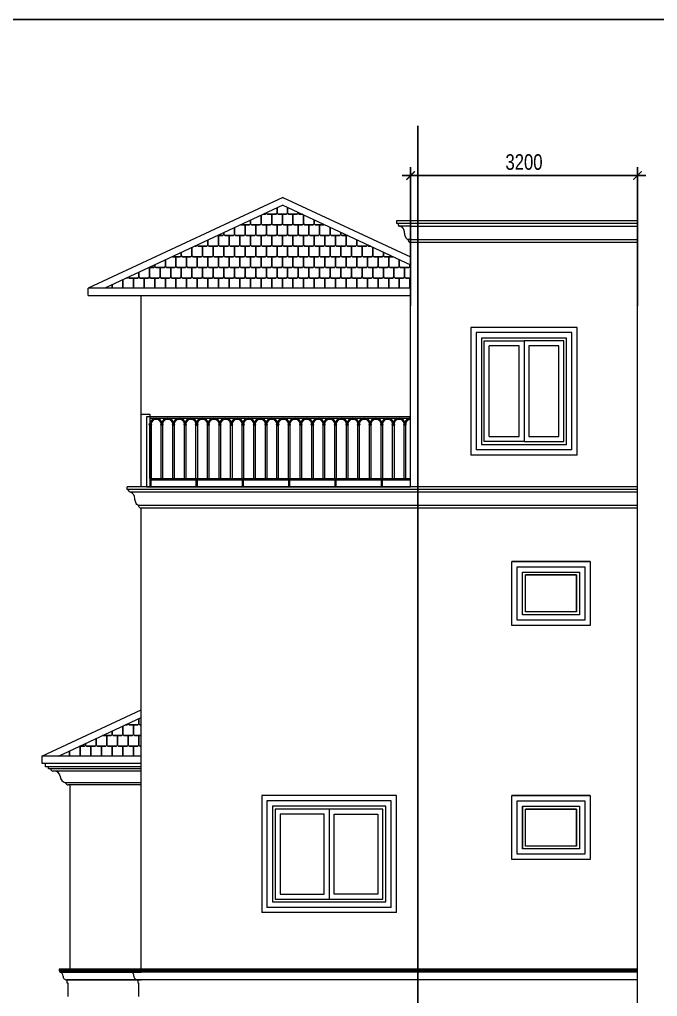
# Model space of a CAD drawing. Header units: millimetres. Extents: x -127141 to 682685, y -1234500 to 49778.
# Drawn here: x 450975 to 459974, y -276271 to -262500 of the extents above; entities that cross this region are included whole.
import ezdxf
from ezdxf.xclip import XClip

# ---------------------------------------------------------------- set-up
doc = ezdxf.new("R2010")
doc.units = ezdxf.units.MM
doc.header["$MEASUREMENT"] = 0
doc.linetypes.add('HIDDEN', pattern=[0.75, 0.5, -0.25])
for name, color, linetype, lineweight in [('-DOOR', 137, 'Continuous', 9), ('-HATCH', 8, 'Continuous', 5), ('-LINE1', 7, 'Continuous', 18)]:
    doc.layers.add(name, color=color, linetype=linetype, lineweight=lineweight)
doc.layers.add('1-NETMANH', color=8, linetype='Continuous')
doc.layers.add('13. NET HATCH', color=251, linetype='Continuous')
doc.layers.add('duong dong', color=6, linetype='HIDDEN', plot=False)
doc.layers.add('LUOI GIONG', color=160, linetype='Continuous', plot=False)
doc.styles.add('AVANH', font='', dxfattribs={"width": 0.8})
doc.styles.get('AVANH').set_extended_font_data('.VnAvantH')
doc.dimstyles.new('C_100A3', dxfattribs={"dimscale": 100, "dimtxt": 2.2, "dimasz": 1.2, "dimexe": 1.2, "dimexo": 0, "dimgap": 0.75, "dimtad": 1, "dimdec": 0, "dimzin": 0, "dimdsep": 46, "dimtxsty": 'AVANH', "dimblk": 'ARCHTICK', "dimcen": 0, "dimdle": 1.2, "dimclrd": 256, "dimclre": 256, "dimclrt": 7, "dimadec": 0, "dimazin": 0, "dimtfac": 0.0001, "dimtdec": 0, "dimtix": 1, "dimtmove": 2, "dimatfit": 3, "dimfxl": 1.8, "dimtolj": 1, "dimtzin": 0, "dimarcsym": 0})
pattern_1 = [(0, (154922.15, 22455.53), (75, 150), [120, -30, 120, -30]), (90, (154907.15, 22470.53), (-75, 150), [135, -165]), (45, (154892.147, 22455.534), (75, 150), [21.213203, -403.050865]), (135, (154922.147, 22455.534), (-75, 150), [21.213203, -403.050865])]

# ---------------------------------------------------------------- blocks, each defined once
blk = doc.blocks.new('lancan')
for p, q in [((-1, 989), (6547, 989)), ((-1, 969), (6547, 969)), ((-2, 889), (-10, 884)), ((-10, 884), (-10, 882)), ((0, 884), (-10, 884)), ((-10, 882), (-2, 877)), ((0, 882), (-10, 882)), ((-4, 893), (-4, 891)), ((-4, 893), (0, 893)), ((-4, 891), (-2, 891)), ((-4, 875), (-4, 873)), ((-4, 875), (-2, 875)), ((-4, 873), (0, 873)), ((-2, 891), (-2, 889)), ((-2, 891), (0, 891)), ((-2, 889), (21, 889)), ((-2, 877), (-2, 875)), ((-2, 877), (21, 877)), ((-2, 875), (0, 875)), ((0, 893), (19, 893)), ((19, 891), (0, 891)), ((0, 882), (0, 884)), ((0, 884), (19, 884)), ((0, 882), (19, 882)), ((19, 875), (0, 875)), ((0, 120), (0, 873)), ((0, 873), (19, 873)), ((19, 893), (23, 893)), ((19, 891), (21, 891)), ((19, 884), (19, 882)), ((19, 884), (29, 884)), ((19, 882), (29, 882)), ((19, 875), (21, 875)), ((19, 873), (19, 120)), ((19, 873), (23, 873)), ((21, 889), (21, 891)), ((21, 891), (23, 891)), ((29, 884), (21, 889)), ((21, 877), (29, 882)), ((21, 875), (21, 877)), ((21, 875), (23, 875)), ((23, 891), (23, 893)), ((23, 873), (23, 875)), ((29, 882), (29, 884)), ((162, 889), (153, 884)), ((153, 884), (153, 882)), ((163, 884), (153, 884)), ((153, 882), (162, 877)), ((163, 882), (153, 882)), ((159, 893), (159, 891)), ((159, 893), (163, 893)), ((159, 891), (162, 891)), ((159, 875), (159, 873)), ((159, 875), (162, 875)), ((159, 873), (163, 873)), ((162, 891), (162, 889)), ((162, 891), (163, 891)), ((162, 889), (184, 889)), ((162, 877), (162, 875)), ((162, 877), (184, 877)), ((162, 875), (163, 875)), ((163, 893), (182, 893)), ((182, 891), (163, 891)), ((163, 882), (163, 884)), ((163, 884), (182, 884)), ((163, 882), (182, 882)), ((182, 875), (163, 875)), ((163, 120), (163, 873)), ((163, 873), (182, 873)), ((182, 893), (186, 893)), ((182, 891), (184, 891)), ((182, 884), (182, 882)), ((182, 884), (192, 884)), ((182, 882), (192, 882)), ((182, 875), (184, 875)), ((182, 873), (182, 120)), ((182, 873), (186, 873)), ((184, 889), (184, 891)), ((184, 891), (186, 891)), ((192, 884), (184, 889)), ((184, 877), (192, 882)), ((184, 875), (184, 877)), ((184, 875), (186, 875)), ((186, 891), (186, 893)), ((186, 873), (186, 875)), ((192, 882), (192, 884)), ((325, 889), (317, 884)), ((317, 884), (317, 882)), ((326, 884), (317, 884)), ((317, 882), (325, 877)), ((326, 882), (317, 882)), ((322, 893), (322, 891)), ((322, 893), (326, 893)), ((322, 891), (325, 891)), ((322, 875), (322, 873)), ((322, 875), (325, 875)), ((322, 873), (326, 873)), ((325, 891), (325, 889)), ((325, 891), (326, 891)), ((325, 889), (347, 889)), ((325, 877), (325, 875)), ((325, 877), (347, 877)), ((325, 875), (326, 875)), ((326, 893), (346, 893)), ((346, 891), (326, 891)), ((326, 882), (326, 884)), ((326, 884), (346, 884)), ((326, 882), (346, 882)), ((346, 875), (326, 875)), ((326, 120), (326, 873)), ((326, 873), (346, 873)), ((346, 893), (350, 893)), ((346, 891), (347, 891)), ((346, 884), (346, 882)), ((346, 884), (355, 884)), ((346, 882), (355, 882)), ((346, 875), (347, 875)), ((346, 873), (346, 120)), ((346, 873), (350, 873)), ((347, 889), (347, 891)), ((347, 891), (350, 891)), ((355, 884), (347, 889)), ((347, 877), (355, 882)), ((347, 875), (347, 877)), ((347, 875), (350, 875)), ((350, 891), (350, 893)), ((350, 873), (350, 875)), ((355, 882), (355, 884)), ((488, 889), (480, 884)), ((480, 884), (480, 882)), ((490, 884), (480, 884)), ((480, 882), (488, 877)), ((490, 882), (480, 882)), ((486, 893), (486, 891)), ((486, 893), (490, 893)), ((486, 891), (488, 891)), ((486, 875), (486, 873)), ((486, 875), (488, 875)), ((486, 873), (490, 873)), ((488, 891), (488, 889)), ((488, 891), (490, 891)), ((488, 889), (510, 889)), ((488, 877), (488, 875)), ((488, 877), (510, 877)), ((488, 875), (490, 875)), ((490, 893), (509, 893)), ((509, 891), (490, 891)), ((490, 882), (490, 884)), ((490, 884), (509, 884)), ((490, 882), (509, 882)), ((509, 875), (490, 875)), ((490, 120), (490, 873)), ((490, 873), (509, 873)), ((509, 893), (513, 893)), ((509, 891), (510, 891)), ((509, 884), (509, 882)), ((509, 884), (519, 884)), ((509, 882), (519, 882)), ((509, 875), (510, 875)), ((509, 873), (509, 120)), ((509, 873), (513, 873)), ((510, 889), (510, 891)), ((510, 891), (513, 891)), ((519, 884), (510, 889)), ((510, 877), (519, 882)), ((510, 875), (510, 877)), ((510, 875), (513, 875)), ((513, 891), (513, 893)), ((513, 873), (513, 875)), ((519, 882), (519, 884)), ((651, 889), (643, 884)), ((643, 884), (643, 882)), ((653, 884), (643, 884)), ((643, 882), (651, 877)), ((653, 882), (643, 882)), ((649, 893), (649, 891)), ((649, 893), (653, 893)), ((649, 891), (651, 891)), ((649, 875), (649, 873)), ((649, 875), (651, 875)), ((649, 873), (653, 873)), ((651, 891), (651, 889)), ((651, 891), (653, 891)), ((651, 889), (674, 889)), ((651, 877), (651, 875)), ((651, 877), (674, 877)), ((651, 875), (653, 875)), ((653, 893), (672, 893)), ((672, 891), (653, 891)), ((653, 882), (653, 884)), ((653, 884), (672, 884)), ((653, 882), (672, 882)), ((672, 875), (653, 875)), ((653, 120), (653, 873)), ((653, 873), (672, 873)), ((672, 893), (676, 893)), ((672, 891), (674, 891)), ((672, 884), (672, 882)), ((672, 884), (682, 884)), ((672, 882), (682, 882)), ((672, 875), (674, 875)), ((672, 873), (672, 120)), ((672, 873), (676, 873)), ((674, 889), (674, 891)), ((674, 891), (676, 891)), ((682, 884), (674, 889)), ((674, 877), (682, 882)), ((674, 875), (674, 877)), ((674, 875), (676, 875)), ((676, 891), (676, 893)), ((676, 873), (676, 875)), ((682, 882), (682, 884)), ((814, 889), (806, 884)), ((806, 884), (806, 882)), ((816, 884), (806, 884)), ((806, 882), (814, 877)), ((816, 882), (806, 882)), ((812, 893), (812, 891)), ((812, 893), (816, 893)), ((812, 891), (814, 891)), ((812, 875), (812, 873)), ((812, 875), (814, 875)), ((812, 873), (816, 873)), ((814, 891), (814, 889)), ((814, 891), (816, 891)), ((814, 889), (837, 889)), ((814, 877), (814, 875)), ((814, 877), (837, 877)), ((814, 875), (816, 875)), ((816, 893), (835, 893)), ((835, 891), (816, 891)), ((816, 882), (816, 884)), ((816, 884), (835, 884)), ((816, 882), (835, 882)), ((835, 875), (816, 875)), ((816, 120), (816, 873)), ((816, 873), (835, 873)), ((835, 893), (839, 893)), ((835, 891), (837, 891)), ((835, 884), (835, 882)), ((835, 884), (845, 884)), ((835, 882), (845, 882)), ((835, 875), (837, 875)), ((835, 873), (835, 120)), ((835, 873), (839, 873)), ((837, 889), (837, 891)), ((837, 891), (839, 891)), ((845, 884), (837, 889)), ((837, 877), (845, 882)), ((837, 875), (837, 877)), ((837, 875), (839, 875)), ((839, 891), (839, 893)), ((839, 873), (839, 875)), ((845, 882), (845, 884)), ((978, 889), (969, 884)), ((969, 884), (969, 882)), ((979, 884), (969, 884)), ((969, 882), (978, 877)), ((979, 882), (969, 882)), ((975, 893), (975, 891)), ((975, 893), (979, 893)), ((975, 891), (978, 891)), ((975, 875), (975, 873)), ((975, 875), (978, 875)), ((975, 873), (979, 873)), ((978, 891), (978, 889)), ((978, 891), (979, 891)), ((978, 889), (1000, 889)), ((978, 877), (978, 875)), ((978, 877), (1000, 877)), ((978, 875), (979, 875)), ((979, 893), (998, 893)), ((998, 891), (979, 891)), ((979, 882), (979, 884)), ((979, 884), (998, 884)), ((979, 882), (998, 882)), ((998, 875), (979, 875)), ((979, 120), (979, 873)), ((979, 873), (998, 873)), ((998, 893), (1002, 893)), ((998, 891), (1000, 891)), ((998, 884), (998, 882)), ((998, 884), (1008, 884)), ((998, 882), (1008, 882)), ((998, 875), (1000, 875)), ((998, 873), (998, 120)), ((998, 873), (1002, 873)), ((1000, 889), (1000, 891)), ((1000, 891), (1002, 891)), ((1008, 884), (1000, 889)), ((1000, 877), (1008, 882)), ((1000, 875), (1000, 877)), ((1000, 875), (1002, 875)), ((1002, 891), (1002, 893)), ((1002, 873), (1002, 875)), ((1008, 882), (1008, 884)), ((1141, 889), (1133, 884)), ((1133, 884), (1133, 882)), ((1142, 884), (1133, 884)), ((1133, 882), (1141, 877)), ((1142, 882), (1133, 882)), ((1138, 893), (1138, 891)), ((1138, 893), (1142, 893)), ((1138, 891), (1141, 891)), ((1138, 875), (1138, 873)), ((1138, 875), (1141, 875)), ((1138, 873), (1142, 873)), ((1141, 891), (1141, 889)), ((1141, 891), (1142, 891)), ((1141, 889), (1163, 889)), ((1141, 877), (1141, 875)), ((1141, 877), (1163, 877)), ((1141, 875), (1142, 875)), ((1142, 893), (1162, 893)), ((1162, 891), (1142, 891)), ((1142, 882), (1142, 884)), ((1142, 884), (1162, 884)), ((1142, 882), (1162, 882)), ((1162, 875), (1142, 875)), ((1142, 120), (1142, 873)), ((1142, 873), (1162, 873)), ((1162, 893), (1166, 893)), ((1162, 891), (1163, 891)), ((1162, 884), (1162, 882)), ((1162, 884), (1171, 884)), ((1162, 882), (1171, 882)), ((1162, 875), (1163, 875)), ((1162, 873), (1162, 120)), ((1162, 873), (1166, 873)), ((1163, 889), (1163, 891)), ((1163, 891), (1166, 891)), ((1171, 884), (1163, 889)), ((1163, 877), (1171, 882)), ((1163, 875), (1163, 877)), ((1163, 875), (1166, 875)), ((1166, 891), (1166, 893)), ((1166, 873), (1166, 875)), ((1171, 882), (1171, 884)), ((1304, 889), (1296, 884)), ((1296, 884), (1296, 882)), ((1306, 884), (1296, 884)), ((1296, 882), (1304, 877)), ((1306, 882), (1296, 882)), ((1302, 893), (1302, 891)), ((1302, 893), (1306, 893)), ((1302, 891), (1304, 891)), ((1302, 875), (1302, 873)), ((1302, 875), (1304, 875)), ((1302, 873), (1306, 873)), ((1304, 891), (1304, 889)), ((1304, 891), (1306, 891)), ((1304, 889), (1326, 889)), ((1304, 877), (1304, 875)), ((1304, 877), (1326, 877)), ((1304, 875), (1306, 875)), ((1306, 893), (1325, 893)), ((1325, 891), (1306, 891)), ((1306, 882), (1306, 884)), ((1306, 884), (1325, 884)), ((1306, 882), (1325, 882)), ((1325, 875), (1306, 875)), ((1306, 120), (1306, 873)), ((1306, 873), (1325, 873)), ((1325, 893), (1329, 893)), ((1325, 891), (1326, 891)), ((1325, 884), (1325, 882)), ((1325, 884), (1335, 884)), ((1325, 882), (1335, 882)), ((1325, 875), (1326, 875)), ((1325, 873), (1325, 120)), ((1325, 873), (1329, 873)), ((1326, 889), (1326, 891)), ((1326, 891), (1329, 891)), ((1335, 884), (1326, 889)), ((1326, 877), (1335, 882)), ((1326, 875), (1326, 877)), ((1326, 875), (1329, 875)), ((1329, 891), (1329, 893)), ((1329, 873), (1329, 875)), ((1335, 882), (1335, 884)), ((1467, 889), (1459, 884)), ((1459, 884), (1459, 882)), ((1469, 884), (1459, 884)), ((1459, 882), (1467, 877)), ((1469, 882), (1459, 882)), ((1465, 893), (1465, 891)), ((1465, 893), (1469, 893)), ((1465, 891), (1467, 891)), ((1465, 875), (1465, 873)), ((1465, 875), (1467, 875)), ((1465, 873), (1469, 873)), ((1467, 891), (1467, 889)), ((1467, 891), (1469, 891)), ((1467, 889), (1490, 889)), ((1467, 877), (1467, 875)), ((1467, 877), (1490, 877)), ((1467, 875), (1469, 875)), ((1469, 893), (1488, 893)), ((1488, 891), (1469, 891)), ((1469, 882), (1469, 884)), ((1469, 884), (1488, 884)), ((1469, 882), (1488, 882)), ((1488, 875), (1469, 875)), ((1469, 120), (1469, 873)), ((1469, 873), (1488, 873)), ((1488, 893), (1492, 893)), ((1488, 891), (1490, 891)), ((1488, 884), (1488, 882)), ((1488, 884), (1498, 884)), ((1488, 882), (1498, 882)), ((1488, 875), (1490, 875)), ((1488, 873), (1488, 120)), ((1488, 873), (1492, 873)), ((1490, 889), (1490, 891)), ((1490, 891), (1492, 891)), ((1498, 884), (1490, 889)), ((1490, 877), (1498, 882)), ((1490, 875), (1490, 877)), ((1490, 875), (1492, 875)), ((1492, 891), (1492, 893)), ((1492, 873), (1492, 875)), ((1498, 882), (1498, 884)), ((1630, 889), (1622, 884)), ((1622, 884), (1622, 882)), ((1632, 884), (1622, 884)), ((1622, 882), (1630, 877)), ((1632, 882), (1622, 882)), ((1628, 893), (1628, 891)), ((1628, 893), (1632, 893)), ((1628, 891), (1630, 891)), ((1628, 875), (1628, 873)), ((1628, 875), (1630, 875)), ((1628, 873), (1632, 873)), ((1630, 891), (1630, 889)), ((1630, 891), (1632, 891)), ((1630, 889), (1653, 889)), ((1630, 877), (1630, 875)), ((1630, 877), (1653, 877)), ((1630, 875), (1632, 875)), ((1632, 893), (1651, 893)), ((1651, 891), (1632, 891)), ((1632, 882), (1632, 884)), ((1632, 884), (1651, 884)), ((1632, 882), (1651, 882)), ((1651, 875), (1632, 875)), ((1632, 120), (1632, 873)), ((1632, 873), (1651, 873)), ((1651, 893), (1655, 893)), ((1651, 891), (1653, 891)), ((1651, 884), (1651, 882)), ((1651, 884), (1661, 884)), ((1651, 882), (1661, 882)), ((1651, 875), (1653, 875)), ((1651, 873), (1651, 120)), ((1651, 873), (1655, 873)), ((1653, 889), (1653, 891)), ((1653, 891), (1655, 891)), ((1661, 884), (1653, 889)), ((1653, 877), (1661, 882)), ((1653, 875), (1653, 877)), ((1653, 875), (1655, 875)), ((1655, 891), (1655, 893)), ((1655, 873), (1655, 875)), ((1661, 882), (1661, 884)), ((1794, 889), (1785, 884)), ((1785, 884), (1785, 882)), ((1795, 884), (1785, 884)), ((1785, 882), (1794, 877)), ((1795, 882), (1785, 882)), ((1791, 893), (1791, 891)), ((1791, 893), (1795, 893)), ((1791, 891), (1794, 891)), ((1791, 875), (1791, 873)), ((1791, 875), (1794, 875)), ((1791, 873), (1795, 873)), ((1794, 891), (1794, 889)), ((1794, 891), (1795, 891)), ((1794, 889), (1816, 889)), ((1794, 877), (1794, 875)), ((1794, 877), (1816, 877)), ((1794, 875), (1795, 875)), ((1795, 893), (1814, 893)), ((1814, 891), (1795, 891)), ((1795, 882), (1795, 884)), ((1795, 884), (1814, 884)), ((1795, 882), (1814, 882)), ((1814, 875), (1795, 875)), ((1795, 120), (1795, 873)), ((1795, 873), (1814, 873)), ((1814, 893), (1818, 893)), ((1814, 891), (1816, 891)), ((1814, 884), (1814, 882)), ((1814, 884), (1824, 884)), ((1814, 882), (1824, 882)), ((1814, 875), (1816, 875)), ((1814, 873), (1814, 120)), ((1814, 873), (1818, 873)), ((1816, 889), (1816, 891)), ((1816, 891), (1818, 891)), ((1824, 884), (1816, 889)), ((1816, 877), (1824, 882)), ((1816, 875), (1816, 877)), ((1816, 875), (1818, 875)), ((1818, 891), (1818, 893)), ((1818, 873), (1818, 875)), ((1824, 882), (1824, 884)), ((1957, 889), (1949, 884)), ((1949, 884), (1949, 882)), ((1958, 884), (1949, 884)), ((1949, 882), (1957, 877)), ((1958, 882), (1949, 882)), ((1954, 893), (1954, 891)), ((1954, 893), (1958, 893)), ((1954, 891), (1957, 891)), ((1954, 875), (1954, 873)), ((1954, 875), (1957, 875)), ((1954, 873), (1958, 873)), ((1957, 891), (1957, 889)), ((1957, 891), (1958, 891)), ((1957, 889), (1979, 889)), ((1957, 877), (1957, 875)), ((1957, 877), (1979, 877)), ((1957, 875), (1958, 875)), ((1958, 893), (1978, 893)), ((1978, 891), (1958, 891)), ((1958, 882), (1958, 884)), ((1958, 884), (1978, 884)), ((1958, 882), (1978, 882)), ((1978, 875), (1958, 875)), ((1958, 120), (1958, 873)), ((1958, 873), (1978, 873)), ((1978, 893), (1982, 893)), ((1978, 891), (1979, 891)), ((1978, 884), (1978, 882)), ((1978, 884), (1987, 884)), ((1978, 882), (1987, 882)), ((1978, 875), (1979, 875)), ((1978, 873), (1978, 120)), ((1978, 873), (1982, 873)), ((1979, 889), (1979, 891)), ((1979, 891), (1982, 891)), ((1987, 884), (1979, 889)), ((1979, 877), (1987, 882)), ((1979, 875), (1979, 877)), ((1979, 875), (1982, 875)), ((1982, 891), (1982, 893)), ((1982, 873), (1982, 875)), ((1987, 882), (1987, 884)), ((2120, 889), (2112, 884)), ((2112, 884), (2112, 882)), ((2122, 884), (2112, 884)), ((2112, 882), (2120, 877)), ((2122, 882), (2112, 882)), ((2118, 893), (2118, 891)), ((2118, 893), (2122, 893)), ((2118, 891), (2120, 891)), ((2118, 875), (2118, 873)), ((2118, 875), (2120, 875)), ((2118, 873), (2122, 873)), ((2120, 891), (2120, 889)), ((2120, 891), (2122, 891)), ((2120, 889), (2142, 889)), ((2120, 877), (2120, 875)), ((2120, 877), (2142, 877)), ((2120, 875), (2122, 875)), ((2122, 893), (2141, 893)), ((2141, 891), (2122, 891)), ((2122, 882), (2122, 884)), ((2122, 884), (2141, 884)), ((2122, 882), (2141, 882)), ((2141, 875), (2122, 875)), ((2122, 120), (2122, 873)), ((2122, 873), (2141, 873)), ((2141, 893), (2145, 893)), ((2141, 891), (2142, 891)), ((2141, 884), (2141, 882)), ((2141, 884), (2151, 884)), ((2141, 882), (2151, 882)), ((2141, 875), (2142, 875)), ((2141, 873), (2141, 120)), ((2141, 873), (2145, 873)), ((2142, 889), (2142, 891)), ((2142, 891), (2145, 891)), ((2151, 884), (2142, 889)), ((2142, 877), (2151, 882)), ((2142, 875), (2142, 877)), ((2142, 875), (2145, 875)), ((2145, 891), (2145, 893)), ((2145, 873), (2145, 875)), ((2151, 882), (2151, 884)), ((2283, 889), (2275, 884)), ((2275, 884), (2275, 882)), ((2285, 884), (2275, 884)), ((2275, 882), (2283, 877)), ((2285, 882), (2275, 882)), ((2281, 893), (2281, 891)), ((2281, 893), (2285, 893)), ((2281, 891), (2283, 891)), ((2281, 875), (2281, 873)), ((2281, 875), (2283, 875)), ((2281, 873), (2285, 873)), ((2283, 891), (2283, 889)), ((2283, 891), (2285, 891)), ((2283, 889), (2306, 889)), ((2283, 877), (2283, 875)), ((2283, 877), (2306, 877)), ((2283, 875), (2285, 875)), ((2285, 893), (2304, 893)), ((2304, 891), (2285, 891)), ((2285, 882), (2285, 884)), ((2285, 884), (2304, 884)), ((2285, 882), (2304, 882)), ((2304, 875), (2285, 875)), ((2285, 120), (2285, 873)), ((2285, 873), (2304, 873)), ((2304, 893), (2308, 893)), ((2304, 891), (2306, 891)), ((2304, 884), (2304, 882)), ((2304, 884), (2314, 884)), ((2304, 882), (2314, 882)), ((2304, 875), (2306, 875)), ((2304, 873), (2304, 120)), ((2304, 873), (2308, 873)), ((2306, 889), (2306, 891)), ((2306, 891), (2308, 891)), ((2314, 884), (2306, 889)), ((2306, 877), (2314, 882)), ((2306, 875), (2306, 877)), ((2306, 875), (2308, 875)), ((2308, 891), (2308, 893)), ((2308, 873), (2308, 875)), ((2314, 882), (2314, 884)), ((2446, 889), (2438, 884)), ((2438, 884), (2438, 882)), ((2448, 884), (2438, 884)), ((2438, 882), (2446, 877)), ((2448, 882), (2438, 882)), ((2444, 893), (2444, 891)), ((2444, 893), (2448, 893)), ((2444, 891), (2446, 891)), ((2444, 875), (2444, 873)), ((2444, 875), (2446, 875)), ((2444, 873), (2448, 873)), ((2446, 891), (2446, 889)), ((2446, 891), (2448, 891)), ((2446, 889), (2469, 889)), ((2446, 877), (2446, 875)), ((2446, 877), (2469, 877)), ((2446, 875), (2448, 875)), ((2448, 893), (2467, 893)), ((2467, 891), (2448, 891)), ((2448, 882), (2448, 884)), ((2448, 884), (2467, 884)), ((2448, 882), (2467, 882)), ((2467, 875), (2448, 875)), ((2448, 120), (2448, 873)), ((2448, 873), (2467, 873)), ((2467, 893), (2471, 893)), ((2467, 891), (2469, 891)), ((2467, 884), (2467, 882)), ((2467, 884), (2477, 884)), ((2467, 882), (2477, 882)), ((2467, 875), (2469, 875)), ((2467, 873), (2467, 120)), ((2467, 873), (2471, 873)), ((2469, 889), (2469, 891)), ((2469, 891), (2471, 891)), ((2477, 884), (2469, 889)), ((2469, 877), (2477, 882)), ((2469, 875), (2469, 877)), ((2469, 875), (2471, 875)), ((2471, 891), (2471, 893)), ((2471, 873), (2471, 875)), ((2477, 882), (2477, 884)), ((2610, 889), (2601, 884)), ((2601, 884), (2601, 882)), ((2611, 884), (2601, 884)), ((2601, 882), (2610, 877)), ((2611, 882), (2601, 882)), ((2607, 893), (2607, 891)), ((2607, 893), (2611, 893)), ((2607, 891), (2610, 891)), ((2607, 875), (2607, 873)), ((2607, 875), (2610, 875)), ((2607, 873), (2611, 873)), ((2610, 891), (2610, 889)), ((2610, 891), (2611, 891)), ((2610, 889), (2632, 889)), ((2610, 877), (2610, 875)), ((2610, 877), (2632, 877)), ((2610, 875), (2611, 875)), ((2611, 893), (2630, 893)), ((2630, 891), (2611, 891)), ((2611, 882), (2611, 884)), ((2611, 884), (2630, 884)), ((2611, 882), (2630, 882)), ((2630, 875), (2611, 875)), ((2611, 120), (2611, 873)), ((2611, 873), (2630, 873)), ((2630, 893), (2634, 893)), ((2630, 891), (2632, 891)), ((2630, 884), (2630, 882)), ((2630, 884), (2640, 884)), ((2630, 882), (2640, 882)), ((2630, 875), (2632, 875)), ((2630, 873), (2630, 120)), ((2630, 873), (2634, 873)), ((2632, 889), (2632, 891)), ((2632, 891), (2634, 891)), ((2640, 884), (2632, 889)), ((2632, 877), (2640, 882)), ((2632, 875), (2632, 877)), ((2632, 875), (2634, 875)), ((2634, 891), (2634, 893)), ((2634, 873), (2634, 875)), ((2640, 882), (2640, 884)), ((2773, 889), (2765, 884)), ((2765, 884), (2765, 882)), ((2774, 884), (2765, 884)), ((2765, 882), (2773, 877)), ((2774, 882), (2765, 882)), ((2770, 893), (2770, 891)), ((2770, 893), (2774, 893)), ((2770, 891), (2773, 891)), ((2770, 875), (2770, 873)), ((2770, 875), (2773, 875)), ((2770, 873), (2774, 873)), ((2773, 891), (2773, 889)), ((2773, 891), (2774, 891)), ((2773, 889), (2795, 889)), ((2773, 877), (2773, 875)), ((2773, 877), (2795, 877)), ((2773, 875), (2774, 875)), ((2774, 893), (2794, 893)), ((2794, 891), (2774, 891)), ((2774, 882), (2774, 884)), ((2774, 884), (2794, 884)), ((2774, 882), (2794, 882)), ((2794, 875), (2774, 875)), ((2774, 120), (2774, 873)), ((2774, 873), (2794, 873)), ((2794, 893), (2798, 893)), ((2794, 891), (2795, 891)), ((2794, 884), (2794, 882)), ((2794, 884), (2803, 884)), ((2794, 882), (2803, 882)), ((2794, 875), (2795, 875)), ((2794, 873), (2794, 120)), ((2794, 873), (2798, 873)), ((2795, 889), (2795, 891)), ((2795, 891), (2798, 891)), ((2803, 884), (2795, 889)), ((2795, 877), (2803, 882)), ((2795, 875), (2795, 877)), ((2795, 875), (2798, 875)), ((2798, 891), (2798, 893)), ((2798, 873), (2798, 875)), ((2803, 882), (2803, 884)), ((2936, 889), (2928, 884)), ((2928, 884), (2928, 882)), ((2938, 884), (2928, 884)), ((2928, 882), (2936, 877)), ((2938, 882), (2928, 882)), ((2934, 893), (2934, 891)), ((2934, 893), (2938, 893)), ((2934, 891), (2936, 891)), ((2934, 875), (2934, 873)), ((2934, 875), (2936, 875)), ((2934, 873), (2938, 873)), ((2936, 891), (2936, 889)), ((2936, 891), (2938, 891)), ((2936, 889), (2958, 889)), ((2936, 877), (2936, 875)), ((2936, 877), (2958, 877)), ((2936, 875), (2938, 875)), ((2938, 893), (2957, 893)), ((2957, 891), (2938, 891)), ((2938, 882), (2938, 884)), ((2938, 884), (2957, 884)), ((2938, 882), (2957, 882)), ((2957, 875), (2938, 875)), ((2938, 120), (2938, 873)), ((2938, 873), (2957, 873)), ((2957, 893), (2961, 893)), ((2957, 891), (2958, 891)), ((2957, 884), (2957, 882)), ((2957, 884), (2967, 884)), ((2957, 882), (2967, 882)), ((2957, 875), (2958, 875)), ((2957, 873), (2957, 120)), ((2957, 873), (2961, 873)), ((2958, 889), (2958, 891)), ((2958, 891), (2961, 891)), ((2967, 884), (2958, 889)), ((2958, 877), (2967, 882)), ((2958, 875), (2958, 877)), ((2958, 875), (2961, 875)), ((2961, 891), (2961, 893)), ((2961, 873), (2961, 875)), ((2967, 882), (2967, 884)), ((3099, 889), (3091, 884)), ((3091, 884), (3091, 882)), ((3101, 884), (3091, 884)), ((3091, 882), (3099, 877)), ((3101, 882), (3091, 882)), ((3097, 893), (3097, 891)), ((3097, 893), (3101, 893)), ((3097, 891), (3099, 891)), ((3097, 875), (3097, 873)), ((3097, 875), (3099, 875)), ((3097, 873), (3101, 873)), ((3099, 891), (3099, 889)), ((3099, 891), (3101, 891)), ((3099, 889), (3122, 889)), ((3099, 877), (3099, 875)), ((3099, 877), (3122, 877)), ((3099, 875), (3101, 875)), ((3101, 893), (3120, 893)), ((3120, 891), (3101, 891)), ((3101, 882), (3101, 884)), ((3101, 884), (3120, 884)), ((3101, 882), (3120, 882)), ((3120, 875), (3101, 875)), ((3101, 120), (3101, 873)), ((3101, 873), (3120, 873)), ((3120, 893), (3124, 893)), ((3120, 891), (3122, 891)), ((3120, 884), (3120, 882)), ((3120, 884), (3130, 884)), ((3120, 882), (3130, 882)), ((3120, 875), (3122, 875)), ((3120, 873), (3120, 120)), ((3120, 873), (3124, 873)), ((3122, 889), (3122, 891)), ((3122, 891), (3124, 891)), ((3130, 884), (3122, 889)), ((3122, 877), (3130, 882)), ((3122, 875), (3122, 877)), ((3122, 875), (3124, 875)), ((3124, 891), (3124, 893)), ((3124, 873), (3124, 875)), ((3130, 882), (3130, 884)), ((3262, 889), (3254, 884)), ((3254, 884), (3254, 882)), ((3264, 884), (3254, 884)), ((3254, 882), (3262, 877)), ((3264, 882), (3254, 882)), ((3260, 893), (3260, 891)), ((3260, 893), (3264, 893)), ((3260, 891), (3262, 891)), ((3260, 875), (3260, 873)), ((3260, 875), (3262, 875)), ((3260, 873), (3264, 873)), ((3262, 891), (3262, 889)), ((3262, 891), (3264, 891)), ((3262, 889), (3285, 889)), ((3262, 877), (3262, 875)), ((3262, 877), (3285, 877)), ((3262, 875), (3264, 875)), ((3264, 893), (3283, 893)), ((3283, 891), (3264, 891)), ((3264, 882), (3264, 884)), ((3264, 884), (3283, 884)), ((3264, 882), (3283, 882)), ((3283, 875), (3264, 875)), ((3264, 120), (3264, 873)), ((3264, 873), (3283, 873)), ((3283, 893), (3287, 893)), ((3283, 891), (3285, 891)), ((3283, 884), (3283, 882)), ((3283, 884), (3293, 884)), ((3283, 882), (3293, 882)), ((3283, 875), (3285, 875)), ((3283, 873), (3283, 120)), ((3283, 873), (3287, 873)), ((3285, 889), (3285, 891)), ((3285, 891), (3287, 891)), ((3293, 884), (3285, 889)), ((3285, 877), (3293, 882)), ((3285, 875), (3285, 877)), ((3285, 875), (3287, 875)), ((3287, 891), (3287, 893)), ((3287, 873), (3287, 875)), ((3293, 882), (3293, 884)), ((3426, 889), (3417, 884)), ((3417, 884), (3417, 882)), ((3427, 884), (3417, 884)), ((3417, 882), (3426, 877)), ((3427, 882), (3417, 882)), ((3423, 893), (3423, 891)), ((3423, 893), (3427, 893)), ((3423, 891), (3426, 891)), ((3423, 875), (3423, 873)), ((3423, 875), (3426, 875)), ((3423, 873), (3427, 873)), ((3426, 891), (3426, 889)), ((3426, 891), (3427, 891)), ((3426, 889), (3448, 889)), ((3426, 877), (3426, 875)), ((3426, 877), (3448, 877)), ((3426, 875), (3427, 875)), ((3427, 893), (3446, 893)), ((3446, 891), (3427, 891)), ((3427, 882), (3427, 884)), ((3427, 884), (3446, 884)), ((3427, 882), (3446, 882)), ((3446, 875), (3427, 875)), ((3427, 120), (3427, 873)), ((3427, 873), (3446, 873)), ((3446, 893), (3450, 893)), ((3446, 891), (3448, 891)), ((3446, 884), (3446, 882)), ((3446, 884), (3456, 884)), ((3446, 882), (3456, 882)), ((3446, 875), (3448, 875)), ((3446, 873), (3446, 120)), ((3446, 873), (3450, 873)), ((3448, 889), (3448, 891)), ((3448, 891), (3450, 891)), ((3456, 884), (3448, 889)), ((3448, 877), (3456, 882)), ((3448, 875), (3448, 877)), ((3448, 875), (3450, 875)), ((3450, 891), (3450, 893)), ((3450, 873), (3450, 875)), ((3456, 882), (3456, 884)), ((3589, 889), (3581, 884)), ((3581, 884), (3581, 882)), ((3590, 884), (3581, 884)), ((3581, 882), (3589, 877)), ((3590, 882), (3581, 882)), ((3586, 893), (3586, 891)), ((3586, 893), (3590, 893)), ((3586, 891), (3589, 891)), ((3586, 875), (3586, 873)), ((3586, 875), (3589, 875)), ((3586, 873), (3590, 873)), ((3589, 891), (3589, 889)), ((3589, 891), (3590, 891)), ((3589, 889), (3611, 889)), ((3589, 877), (3589, 875)), ((3589, 877), (3611, 877)), ((3589, 875), (3590, 875)), ((3590, 893), (3610, 893)), ((3610, 891), (3590, 891)), ((3590, 882), (3590, 884)), ((3590, 884), (3610, 884)), ((3590, 882), (3610, 882)), ((3610, 875), (3590, 875)), ((3590, 120), (3590, 873)), ((3590, 873), (3610, 873)), ((3610, 893), (3614, 893)), ((3610, 891), (3611, 891)), ((3610, 884), (3610, 882)), ((3610, 884), (3619, 884)), ((3610, 882), (3619, 882)), ((3610, 875), (3611, 875)), ((3610, 873), (3610, 120)), ((3610, 873), (3614, 873)), ((3611, 889), (3611, 891)), ((3611, 891), (3614, 891)), ((3619, 884), (3611, 889)), ((3611, 877), (3619, 882)), ((3611, 875), (3611, 877)), ((3611, 875), (3614, 875)), ((3614, 891), (3614, 893)), ((3614, 873), (3614, 875)), ((3619, 882), (3619, 884)), ((-1, 120), (6547, 120)), ((-1, 100), (6547, 100))]:
    blk.add_line(p, q)
for points in [[(19, 100), (0, 100), (0, 0), (19, 0)], [(672, 100), (653, 100), (653, 0), (672, 0)], [(1325, 100), (1306, 100), (1306, 0), (1325, 0)], [(1978, 100), (1958, 100), (1958, 0), (1978, 0)], [(2630, 100), (2611, 100), (2611, 0), (2630, 0)], [(3283, 100), (3264, 100), (3264, 0), (3283, 0)]]:
    blk.add_lwpolyline(points, close=True)
for centre, radius, start, end in [((91, 880), 89.2, 8.5304, 171.4696), ((254, 880), 89.2, 8.5304, 171.4696), ((418, 880), 89.2, 8.5304, 171.4696), ((581, 880), 89.2, 8.5304, 171.4696), ((744, 880), 89.2, 8.5304, 171.4696), ((907, 880), 89.2, 8.5304, 171.4696), ((1070, 880), 89.2, 8.5304, 171.4696), ((1234, 880), 89.2, 8.5304, 171.4696), ((1397, 880), 89.2, 8.5304, 171.4696), ((1560, 880), 89.2, 8.5304, 171.4696), ((1723, 880), 89.2, 8.5304, 171.4696), ((1886, 880), 89.2, 8.5304, 171.4696), ((2050, 880), 89.2, 8.5304, 171.4696), ((2213, 880), 89.2, 8.5304, 171.4696), ((2376, 880), 89.2, 8.5304, 171.4696), ((2539, 880), 89.2, 8.5304, 171.4696), ((2702, 880), 89.2, 8.5304, 171.4696), ((2866, 880), 89.2, 8.5304, 171.4696), ((3029, 880), 89.2, 8.5304, 171.4696), ((3192, 880), 89.2, 8.5304, 171.4696), ((3355, 880), 89.2, 8.5304, 171.4696), ((3518, 880), 89.2, 8.5304, 171.4696), ((3682, 880), 89.2, 8.5304, 171.4696), ((91, 880), 73.2, 10.4137, 169.5863), ((254, 880), 73.2, 10.4137, 169.5863), ((418, 880), 73.2, 10.4137, 169.5863), ((581, 880), 73.2, 10.4137, 169.5863), ((744, 880), 73.2, 10.4137, 169.5863), ((907, 880), 73.2, 10.4137, 169.5863), ((1070, 880), 73.2, 10.4137, 169.5863), ((1234, 880), 73.2, 10.4137, 169.5863), ((1397, 880), 73.2, 10.4137, 169.5863), ((1560, 880), 73.2, 10.4137, 169.5863), ((1723, 880), 73.2, 10.4137, 169.5863), ((1886, 880), 73.2, 10.4137, 169.5863), ((2050, 880), 73.2, 10.4137, 169.5863), ((2213, 880), 73.2, 10.4137, 169.5863), ((2376, 880), 73.2, 10.4137, 169.5863), ((2539, 880), 73.2, 10.4137, 169.5863), ((2702, 880), 73.2, 10.4137, 169.5863), ((2866, 880), 73.2, 10.4137, 169.5863), ((3029, 880), 73.2, 10.4137, 169.5863), ((3192, 880), 73.2, 10.4137, 169.5863), ((3355, 880), 73.2, 10.4137, 169.5863), ((3518, 880), 73.2, 10.4137, 169.5863), ((3682, 880), 73.2, 10.4137, 169.5863)]:
    blk.add_arc(centre, radius, start, end)
blk = doc.blocks.new('kt1a')
at = {"layer": 'Defpoints', "color": 2}
blk.add_lwpolyline([(0, -22275), (31500, -22275), (31500, 0), (0, 0)], close=True, dxfattribs=at)
blk = doc.blocks.new('_ArchTick')
at = {"color": 0, "linetype": 'ByBlock', "const_width": 0.15}
blk.add_lwpolyline([(-0.5, -0.5), (0.5, 0.5)], dxfattribs=at)
blk = doc.blocks.new('*D1805')
at = {"layer": '-LINE1', "lineweight": -2, "ltscale": 10, "transparency": 16777216}
for p, q in [((456491, -266538), (456491, -264579)), ((459691, -266538), (459691, -264579)), ((456371, -264699), (459811, -264699))]:
    blk.add_line(p, q, dxfattribs=at)
at = {"layer": 'Defpoints', "color": 0, "ltscale": 10, "transparency": 16777216}
for p in [(459691, -264699), (456491, -266538), (459691, -266538)]:
    blk.add_point(p, dxfattribs=at)
at = {"layer": '-LINE1', "lineweight": -2, "ltscale": 10, "transparency": 16777216, "xscale": 119.9999999999999, "yscale": 119.9999999999999, "zscale": 119.9999999999999, "rotation": 180}
blk.add_blockref('_ArchTick', (456491, -264699), dxfattribs=at)
at = {"layer": '-LINE1', "lineweight": -2, "ltscale": 10, "transparency": 16777216, "xscale": 119.9999999999999, "yscale": 119.9999999999999, "zscale": 119.9999999999999}
blk.add_blockref('_ArchTick', (459691, -264699), dxfattribs=at)
at = {"layer": '-LINE1', "color": 7, "ltscale": 10, "transparency": 16777216, "insert": (458091, -264510), "char_height": 220, "attachment_point": 5, "style": 'AVANH'}
blk.add_mtext('\\A1;3200', dxfattribs=at)

msp = doc.modelspace()

# ---------------------------------------------------------------- hatches: boundary and pattern name
at = {"layer": '13. NET HATCH'}
h = msp.add_hatch(dxfattribs=at)
h.set_pattern_fill('MAIGO-12', color=256, scale=300)
h.set_pattern_definition(pattern_1)
h.paths.add_polyline_path([(456491.4, -266289), (456491.4, -265956.4), (454691.4, -265117), (452178, -266289)])
h = msp.add_hatch(dxfattribs=at)
h.set_pattern_fill('MAIGO-12', color=256, scale=300)
h.set_pattern_definition(pattern_1)
h.paths.add_polyline_path([(451526.9, -272883.9), (452691.4, -272883.9), (452691.4, -272341)])

# ---------------------------------------------------------------- linework, layer by layer
at = {"layer": '-DOOR', "lineweight": 9}
for p, q in [((457531.4, -268449.4), (457531.4, -267029.4)), ((457531.4, -267029.4), (458091.4, -267029.4)), ((458021.4, -267099.4), (457601.4, -267099.4)), ((457601.4, -268379.4), (457601.4, -267099.4)), ((458021.4, -268379.4), (458021.4, -267099.4)), ((458091.4, -267029.4), (458091.4, -268449.4)), ((458651.3, -267029.4), (458091.4, -267029.4)), ((458161.4, -267099.4), (458161.4, -268379.4)), ((458581.3, -267099.4), (458161.4, -267099.4)), ((458581.3, -268379.4), (458581.3, -267099.4)), ((458651.3, -268449.4), (458651.3, -267029.4)), ((457601.4, -268379.4), (458021.4, -268379.4)), ((458161.4, -268379.4), (458581.3, -268379.4)), ((458091.4, -268449.4), (457531.4, -268449.4)), ((458091.4, -268449.4), (458651.3, -268449.4)), ((458831.9, -270329.6), (458111.9, -270329.6)), ((458831.9, -270849.6), (458831.9, -270329.6)), ((455341.4, -273629.6), (455341.4, -274899.1)), ((458831.9, -273630.2), (458111.9, -273630.2)), ((458831.9, -274150.2), (458831.9, -273630.2))]:
    msp.add_line(p, q, dxfattribs=at)
for points in [[(458111.4, -270329.1), (458832.5, -270329.1), (458832.5, -270850.2), (458111.4, -270850.2)], [(456101.4, -274899.1), (456101.4, -273629.6), (454581.3, -273629.6), (454581.3, -274899.1)], [(458111.4, -273629.6), (458832.5, -273629.6), (458832.5, -274150.7), (458111.4, -274150.7)], [(455271.4, -273699.6), (454651.3, -273699.6), (454651.3, -274829.1), (455271.4, -274829.1)], [(455411.4, -273699.6), (456031.4, -273699.6), (456031.4, -274829.1), (455411.4, -274829.1)]]:
    msp.add_lwpolyline(points, close=True, dxfattribs=at)
at = {"layer": '-HATCH'}
for p, q in [((454691.4, -265117), (452178, -266289)), ((454691.4, -265117), (456491.4, -265956.4)), ((459691.4, -265376.6), (456314.1, -265376.6)), ((456491.3, -265414.1), (456347.3, -265414.1)), ((456491.3, -265414.1), (459691.4, -265414.1)), ((456491.3, -265601.6), (456458.1, -265601.6)), ((456491.3, -265601.6), (459691.4, -265601.6)), ((458767.7, -266913.1), (457415.1, -266913.1)), ((457415.1, -266913.1), (457415.1, -268565.7)), ((458767.2, -266913.7), (457415.6, -266913.7)), ((457415.6, -266913.7), (457415.6, -268565.2)), ((458767.7, -268565.7), (458767.7, -266913.1)), ((458767.7, -268565.7), (457415.1, -268565.7)), ((459691.4, -269126.6), (452491.6, -269126.6)), ((459691.4, -269164.1), (452533.5, -269164.1)), ((459691.4, -269351.6), (452656.7, -269351.6)), ((456217.8, -273513.3), (454465, -273513.3)), ((454465, -273513.3), (454465, -275015.4)), ((456217.8, -275015.4), (456217.8, -273513.3)), ((456217.8, -275015.4), (454465, -275015.4)), ((451543.9, -275909.2), (452691.4, -275909.2)), ((452691.4, -275909.3), (451543.9, -275909.3)), ((451544.7, -275929.2), (452691.4, -275929.2)), ((452691.4, -275929.3), (451545.3, -275929.3)), ((459690.4, -275909.1), (452691.4, -275909.1)), ((459690.4, -275929.1), (452691.4, -275929.1)), ((451643.9, -276039.2), (452691.4, -276039.2)), ((452691.4, -276039.3), (451643.9, -276039.3)), ((459690.4, -276039.1), (452691.4, -276039.1))]:
    msp.add_line(p, q, dxfattribs=at)
for points in [[(457996.4, -270214.1), (458947.5, -270214.1), (458947.5, -270965.2), (457996.4, -270965.2)], [(457996.4, -273514.6), (458947.5, -273514.6), (458947.5, -274265.7), (457996.4, -274265.7)]]:
    msp.add_lwpolyline(points, close=True, dxfattribs=at)
msp.add_lwpolyline([(451526.9, -272883.9), (452691.4, -272341)], dxfattribs=at)
at = {"layer": '-LINE1', "lineweight": 20}
for p, q in [((454691.4, -265006.7), (451941.4, -266289)), ((454691.4, -265006.7), (456491.4, -265846)), ((456291.9, -265339.1), (456291.9, -265376.6)), ((459691.4, -265339.1), (456291.9, -265339.1)), ((456314.1, -265376.6), (456291.9, -265376.6)), ((456314.1, -265376.6), (456314.1, -265379)), ((459691.4, -279989.1), (459691.4, -265339.1)), ((456314.1, -265379), (456314.2, -265381.5)), ((456314.2, -265381.5), (456314.5, -265383.9)), ((456314.5, -265383.9), (456314.8, -265386.3)), ((456314.8, -265386.3), (456315.2, -265388.6)), ((456315.2, -265388.6), (456315.7, -265390.9)), ((456315.7, -265390.9), (456316.3, -265393.2)), ((456316.3, -265393.2), (456317, -265395.3)), ((456317, -265395.3), (456317.8, -265397.4)), ((456317.8, -265397.4), (456318.6, -265399.4)), ((456318.6, -265399.4), (456319.6, -265401.3)), ((456319.6, -265401.3), (456320.5, -265403.1)), ((456320.5, -265403.1), (456321.6, -265404.8)), ((456321.6, -265404.8), (456322.7, -265406.3)), ((456322.7, -265406.3), (456323.9, -265407.8)), ((456323.9, -265407.8), (456325.1, -265409.1)), ((456325.1, -265409.1), (456326.4, -265410.2)), ((456326.4, -265410.2), (456327.7, -265411.2)), ((456327.7, -265411.2), (456329.1, -265412.1)), ((456329.1, -265412.1), (456330.5, -265412.8)), ((456330.5, -265412.8), (456331.9, -265413.4)), ((456331.9, -265413.4), (456333.3, -265413.8)), ((456333.3, -265413.8), (456334.8, -265414)), ((456334.8, -265414), (456336.2, -265414.1)), ((456347.3, -265414.1), (456336.2, -265414.1)), ((456347.3, -265414.1), (456349, -265414.5)), ((456349, -265414.5), (456350.8, -265415)), ((456350.8, -265415), (456352.5, -265415.6)), ((456352.5, -265415.6), (456354.2, -265416.3)), ((456354.2, -265416.3), (456355.9, -265417)), ((456355.9, -265417), (456357.6, -265417.8)), ((456357.6, -265417.8), (456359.3, -265418.7)), ((456359.3, -265418.7), (456360.9, -265419.7)), ((456360.9, -265419.7), (456362.6, -265420.8)), ((456362.6, -265420.8), (456364.2, -265421.9)), ((456364.2, -265421.9), (456365.8, -265423.1)), ((456365.8, -265423.1), (456367.4, -265424.4)), ((456367.4, -265424.4), (456368.9, -265425.7)), ((456368.9, -265425.7), (456370.5, -265427.2)), ((456370.5, -265427.2), (456372, -265428.6)), ((456372, -265428.6), (456373.5, -265430.2)), ((456373.5, -265430.2), (456374.9, -265431.8)), ((456374.9, -265431.8), (456376.4, -265433.5)), ((456376.4, -265433.5), (456377.8, -265435.3)), ((456377.8, -265435.3), (456379.2, -265437.1)), ((456379.2, -265437.1), (456380.5, -265439)), ((456380.5, -265439), (456381.9, -265441)), ((456381.9, -265441), (456383.1, -265443)), ((456383.1, -265443), (456384.4, -265445.1)), ((456384.4, -265445.1), (456385.6, -265447.2)), ((456385.6, -265447.2), (456386.8, -265449.4)), ((456386.8, -265449.4), (456388, -265451.6)), ((456388, -265451.6), (456389.1, -265453.9)), ((456389.1, -265453.9), (456390.2, -265456.2)), ((456390.2, -265456.2), (456391.2, -265458.6)), ((456391.2, -265458.6), (456392.2, -265461.1)), ((456392.2, -265461.1), (456393.2, -265463.5)), ((456393.2, -265463.5), (456394.1, -265466.1)), ((456394.1, -265466.1), (456395, -265468.6)), ((456395, -265468.6), (456395.8, -265471.2)), ((456395.8, -265471.2), (456396.6, -265473.9)), ((456396.6, -265473.9), (456397.4, -265476.6)), ((456397.4, -265476.6), (456398.7, -265482)), ((456398.7, -265482), (456400, -265487.6)), ((456400, -265487.6), (456401, -265493.3)), ((456401, -265493.3), (456401.8, -265499.1)), ((456401.8, -265499.1), (456402.5, -265504.9)), ((456402.5, -265504.9), (456403, -265510.8)), ((456403, -265510.8), (456403.3, -265513.7)), ((456403.3, -265513.7), (456404, -265519.5)), ((456404, -265519.5), (456404.4, -265522.4)), ((456404.4, -265522.4), (456405.5, -265528.1)), ((456405.5, -265528.1), (456406.7, -265533.6)), ((456406.7, -265533.6), (456408, -265539.1)), ((456408, -265539.1), (456408.8, -265541.8)), ((456408.8, -265541.8), (456409.6, -265544.4)), ((456409.6, -265544.4), (456410.4, -265547)), ((456410.4, -265547), (456411.3, -265549.6)), ((456411.3, -265549.6), (456412.2, -265552.1)), ((456412.2, -265552.1), (456413.2, -265554.6)), ((456413.2, -265554.6), (456414.2, -265557.1)), ((456414.2, -265557.1), (456415.2, -265559.4)), ((456415.2, -265559.4), (456416.3, -265561.8)), ((456416.3, -265561.8), (456417.4, -265564.1)), ((456417.4, -265564.1), (456418.6, -265566.3)), ((456418.6, -265566.3), (456419.8, -265568.5)), ((456419.8, -265568.5), (456421, -265570.6)), ((456421, -265570.6), (456422.3, -265572.7)), ((456422.3, -265572.7), (456423.6, -265574.7)), ((456423.6, -265574.7), (456424.9, -265576.7)), ((456424.9, -265576.7), (456426.2, -265578.5)), ((456426.2, -265578.5), (456427.6, -265580.4)), ((456427.6, -265580.4), (456429, -265582.1)), ((456429, -265582.1), (456430.5, -265583.8)), ((456430.5, -265583.8), (456431.9, -265585.5)), ((456431.9, -265585.5), (456433.4, -265587)), ((456433.4, -265587), (456434.9, -265588.5)), ((456434.9, -265588.5), (456436.5, -265589.9)), ((456436.5, -265589.9), (456438, -265591.3)), ((456438, -265591.3), (456439.6, -265592.6)), ((456439.6, -265592.6), (456441.2, -265593.8)), ((456441.2, -265593.8), (456442.9, -265594.9)), ((456442.9, -265594.9), (456444.5, -265595.9)), ((456444.5, -265595.9), (456446.2, -265596.9)), ((456446.2, -265596.9), (456447.8, -265597.8)), ((456447.8, -265597.8), (456449.5, -265598.7)), ((456449.5, -265598.7), (456451.2, -265599.4)), ((456451.2, -265599.4), (456452.9, -265600.1)), ((456452.9, -265600.1), (456454.6, -265600.7)), ((456454.6, -265600.7), (456456.4, -265601.2)), ((456456.4, -265601.2), (456458.1, -265601.6)), ((456458.1, -265601.6), (456458.2, -265604)), ((456458.2, -265604), (456458.3, -265606.5)), ((456458.3, -265606.5), (456458.5, -265608.9)), ((456458.5, -265608.9), (456458.9, -265611.3)), ((456458.9, -265611.3), (456459.3, -265613.6)), ((456459.3, -265613.6), (456459.8, -265615.9)), ((456459.8, -265615.9), (456460.4, -265618.2)), ((456460.4, -265618.2), (456461.1, -265620.3)), ((456461.1, -265620.3), (456461.8, -265622.4)), ((456461.8, -265622.4), (456462.7, -265624.4)), ((456462.7, -265624.4), (456463.6, -265626.3)), ((456463.6, -265626.3), (456464.6, -265628.1)), ((456464.6, -265628.1), (456465.7, -265629.8)), ((456465.7, -265629.8), (456466.8, -265631.3)), ((456466.8, -265631.3), (456468, -265632.8)), ((456468, -265632.8), (456469.2, -265634.1)), ((456469.2, -265634.1), (456470.5, -265635.2)), ((456470.5, -265635.2), (456471.8, -265636.2)), ((456471.8, -265636.2), (456473.1, -265637.1)), ((456473.1, -265637.1), (456474.5, -265637.8)), ((456474.5, -265637.8), (456475.9, -265638.4)), ((456475.9, -265638.4), (456477.4, -265638.8)), ((456477.4, -265638.8), (456478.8, -265639)), ((456478.8, -265639), (456480.3, -265639.1)), ((456491.3, -265639.1), (456480.3, -265639.1)), ((456491.3, -265639.1), (459691.4, -265639.1)), ((456491.4, -269089.1), (456491.4, -265639.1)), ((452691.4, -269089.1), (452691.4, -266389.1)), ((458841.4, -266839.4), (457341.4, -266839.4)), ((457341.4, -266839.4), (457341.4, -268639.4)), ((458841.4, -268639.4), (458841.4, -266839.4)), ((458691.4, -266989.4), (457491.4, -266989.4)), ((457491.4, -266989.4), (457491.4, -268489.4)), ((458691.4, -268489.4), (458691.4, -266989.4)), ((457491.4, -268489.4), (458691.4, -268489.4)), ((458841.4, -268639.4), (457341.4, -268639.4)), ((459691.4, -269089.1), (452491.6, -269089.1)), ((452491.6, -269127.1), (452491.6, -269089.1)), ((452491.6, -269127.1), (452513.8, -269127.1)), ((459691.4, -269389.1), (452691.4, -269389.1)), ((452691.4, -275889), (452691.4, -269389.1)), ((459022.5, -270139.1), (457921.4, -270139.1)), ((451290.3, -272883.9), (451290.3, -272983.9)), ((451290.3, -272983.9), (452691.4, -272983.9)), ((451340.3, -273033.9), (451340.3, -272983.9)), ((451385.3, -273033.9), (451340.3, -273033.9)), ((451385.3, -273063.9), (451385.3, -273033.9)), ((451415.3, -273063.9), (451385.3, -273063.9)), ((451465.3, -273093.9), (451445.3, -273093.9)), ((452691.4, -273288.9), (451661.3, -273288.9)), ((451691.4, -275889), (451691.4, -273288.9)), ((456291.5, -273439.6), (454391.3, -273439.6)), ((454391.3, -273439.6), (454391.3, -275089.1)), ((456291.5, -275089.1), (456291.5, -273439.6)), ((459022.5, -273439.6), (457921.4, -273439.6)), ((456141.5, -273589.6), (454541.3, -273589.6)), ((454541.3, -273589.6), (454541.3, -274939.1)), ((456141.5, -274939.1), (456141.5, -273589.6)), ((458071.9, -273590.2), (458071.9, -274190.2)), ((454541.3, -274939.1), (456141.5, -274939.1)), ((456291.5, -275089.1), (454391.3, -275089.1)), ((452691.4, -275889), (451534.9, -275889)), ((451534.9, -275889), (451534.9, -275909)), ((452691.4, -275889.1), (451534.9, -275889.1)), ((451534.9, -275909), (451543.9, -275909)), ((451543.9, -275909), (451543.9, -275929)), ((452534.9, -275889), (452534.9, -275909)), ((452534.9, -275909), (452543.9, -275909)), ((452543.9, -275909), (452543.9, -275929)), ((459691.4, -275888.9), (452691.4, -275888.9)), ((459691.4, -275889.1), (452691.4, -275889.1)), ((451643.9, -276039), (451643.9, -276078.8)), ((451643.9, -276078.8), (451655.2, -276078.8)), ((451655.2, -276078.8), (451655.2, -276271.5)), ((452643.9, -276039), (452643.9, -276078.8)), ((452643.9, -276078.8), (452655.2, -276078.8)), ((452655.2, -276078.8), (452655.2, -276271.5))]:
    msp.add_line(p, q, dxfattribs=at)
at = {"layer": '-LINE1'}
msp.add_line((451941.4, -266389), (451941.4, -266289), dxfattribs=at)
at = {"layer": '-LINE1', "lineweight": 20}
for points in [[(456491.4, -266289), (451941.4, -266289)], [(451941.4, -266389), (456491.4, -266389)], [(451290.3, -272883.9), (452691.4, -272230.6)], [(452691.4, -272883.9), (451290.3, -272883.9)]]:
    msp.add_lwpolyline(points, dxfattribs=at)
for points in [[(452811.3, -269089.1), (452692.4, -269089.1), (452692.4, -268065.2), (452811.3, -268065.2)], [(457921.4, -270139.1), (459022.5, -270139.1), (459022.5, -271040.2), (457921.4, -271040.2)], [(458071.4, -270289.1), (458872.5, -270289.1), (458872.5, -270890.2), (458071.4, -270890.2)], [(457921.4, -273439.6), (459022.5, -273439.6), (459022.5, -274340.7), (457921.4, -274340.7)], [(458071.4, -273589.6), (458872.5, -273589.6), (458872.5, -274190.7), (458071.4, -274190.7)]]:
    msp.add_lwpolyline(points, close=True, dxfattribs=at)
msp.add_lwpolyline([(452691.4, -269389.6), (452682.9, -269389.6, -0.2943011), (452658.1, -269352.1, -0.229657), (452614.5, -269308.5, -0.0946631), (452602.6, -269252.8, 0.2630973), (452547.1, -269164.6), (452535.3, -269164.5, -0.2660476), (452518, -269148.9, -0.0985079), (452513.8, -269127.1)], format="xyb", dxfattribs=at)
for centre, radius, start, end in [((451445.3, -273063.9), 30, 180, 270), ((451465.7, -273176.4), 82.5, 6.03074, 90.2889), ((451647.2, -273161.8), 99.6, 183.43242, 257.33807), ((451662.6, -273250.8), 38.2, 192.30578, 268.05394), ((451532.7, -275984), 56.2, 0.89282, 78.51841), ((452532.7, -275984), 56.2, 0.89282, 78.51841), ((451643.3, -275984.6), 54.4, 178.48443, 270.6753), ((452643.3, -275984.6), 54.4, 178.48443, 270.6753)]:
    msp.add_arc(centre, radius, start, end, dxfattribs=at)
at = {"layer": '1-NETMANH', "lineweight": 20}
for p, q in [((452691.4, -273033.9), (451385.3, -273033.9)), ((452691.4, -273063.9), (451415.3, -273063.9)), ((452691.4, -273093.9), (451466.2, -273093.9)), ((452691.4, -273258.9), (451625.3, -273258.9))]:
    msp.add_line(p, q, dxfattribs=at)
at = {"layer": 'Defpoints'}
msp.add_lwpolyline([(435697.5, -284775), (467197.5, -284775), (467197.5, -262500), (435697.5, -262500)], close=True, dxfattribs=at)
at = {"layer": 'duong dong', "ltscale": 10}
msp.add_line((456591.3, -263998.4), (456591.3, -282889.6), dxfattribs=at)
at = {"layer": 'LUOI GIONG'}
msp.add_lwpolyline([(435697.5, -262500), (485697.5, -262500), (485697.5, -287500), (435697.5, -287500)], close=True, dxfattribs=at)

# ---------------------------------------------------------------- block references
at = {"layer": '-HATCH'}
ref = msp.add_blockref('lancan', (452811.3, -269089.1), dxfattribs=at)
XClip(ref).set_block_clipping_path([(-43.2029043438, -0.0000495363), (3680.0756657259, 988.8015484687)])
at = {"layer": '-LINE1'}
msp.add_blockref('kt1a', (435697.5, -262500), dxfattribs=at)

# ---------------------------------------------------------------- dimensions: what is measured, and where the dimension line sits
at = {"layer": '-LINE1', "color": 6, "ltscale": 10}
dim = msp.add_linear_dim(base=(459691.4, -264699.2), p1=(456491.4, -266538.1), p2=(459691.4, -266538.1), dimstyle='C_100A3', dxfattribs=at)
dim.commit()
dim.dimension.update_dxf_attribs({"geometry": '*D1805', "text_midpoint": (458091.4, -264510.4)})

doc.saveas('drawing.dxf')
